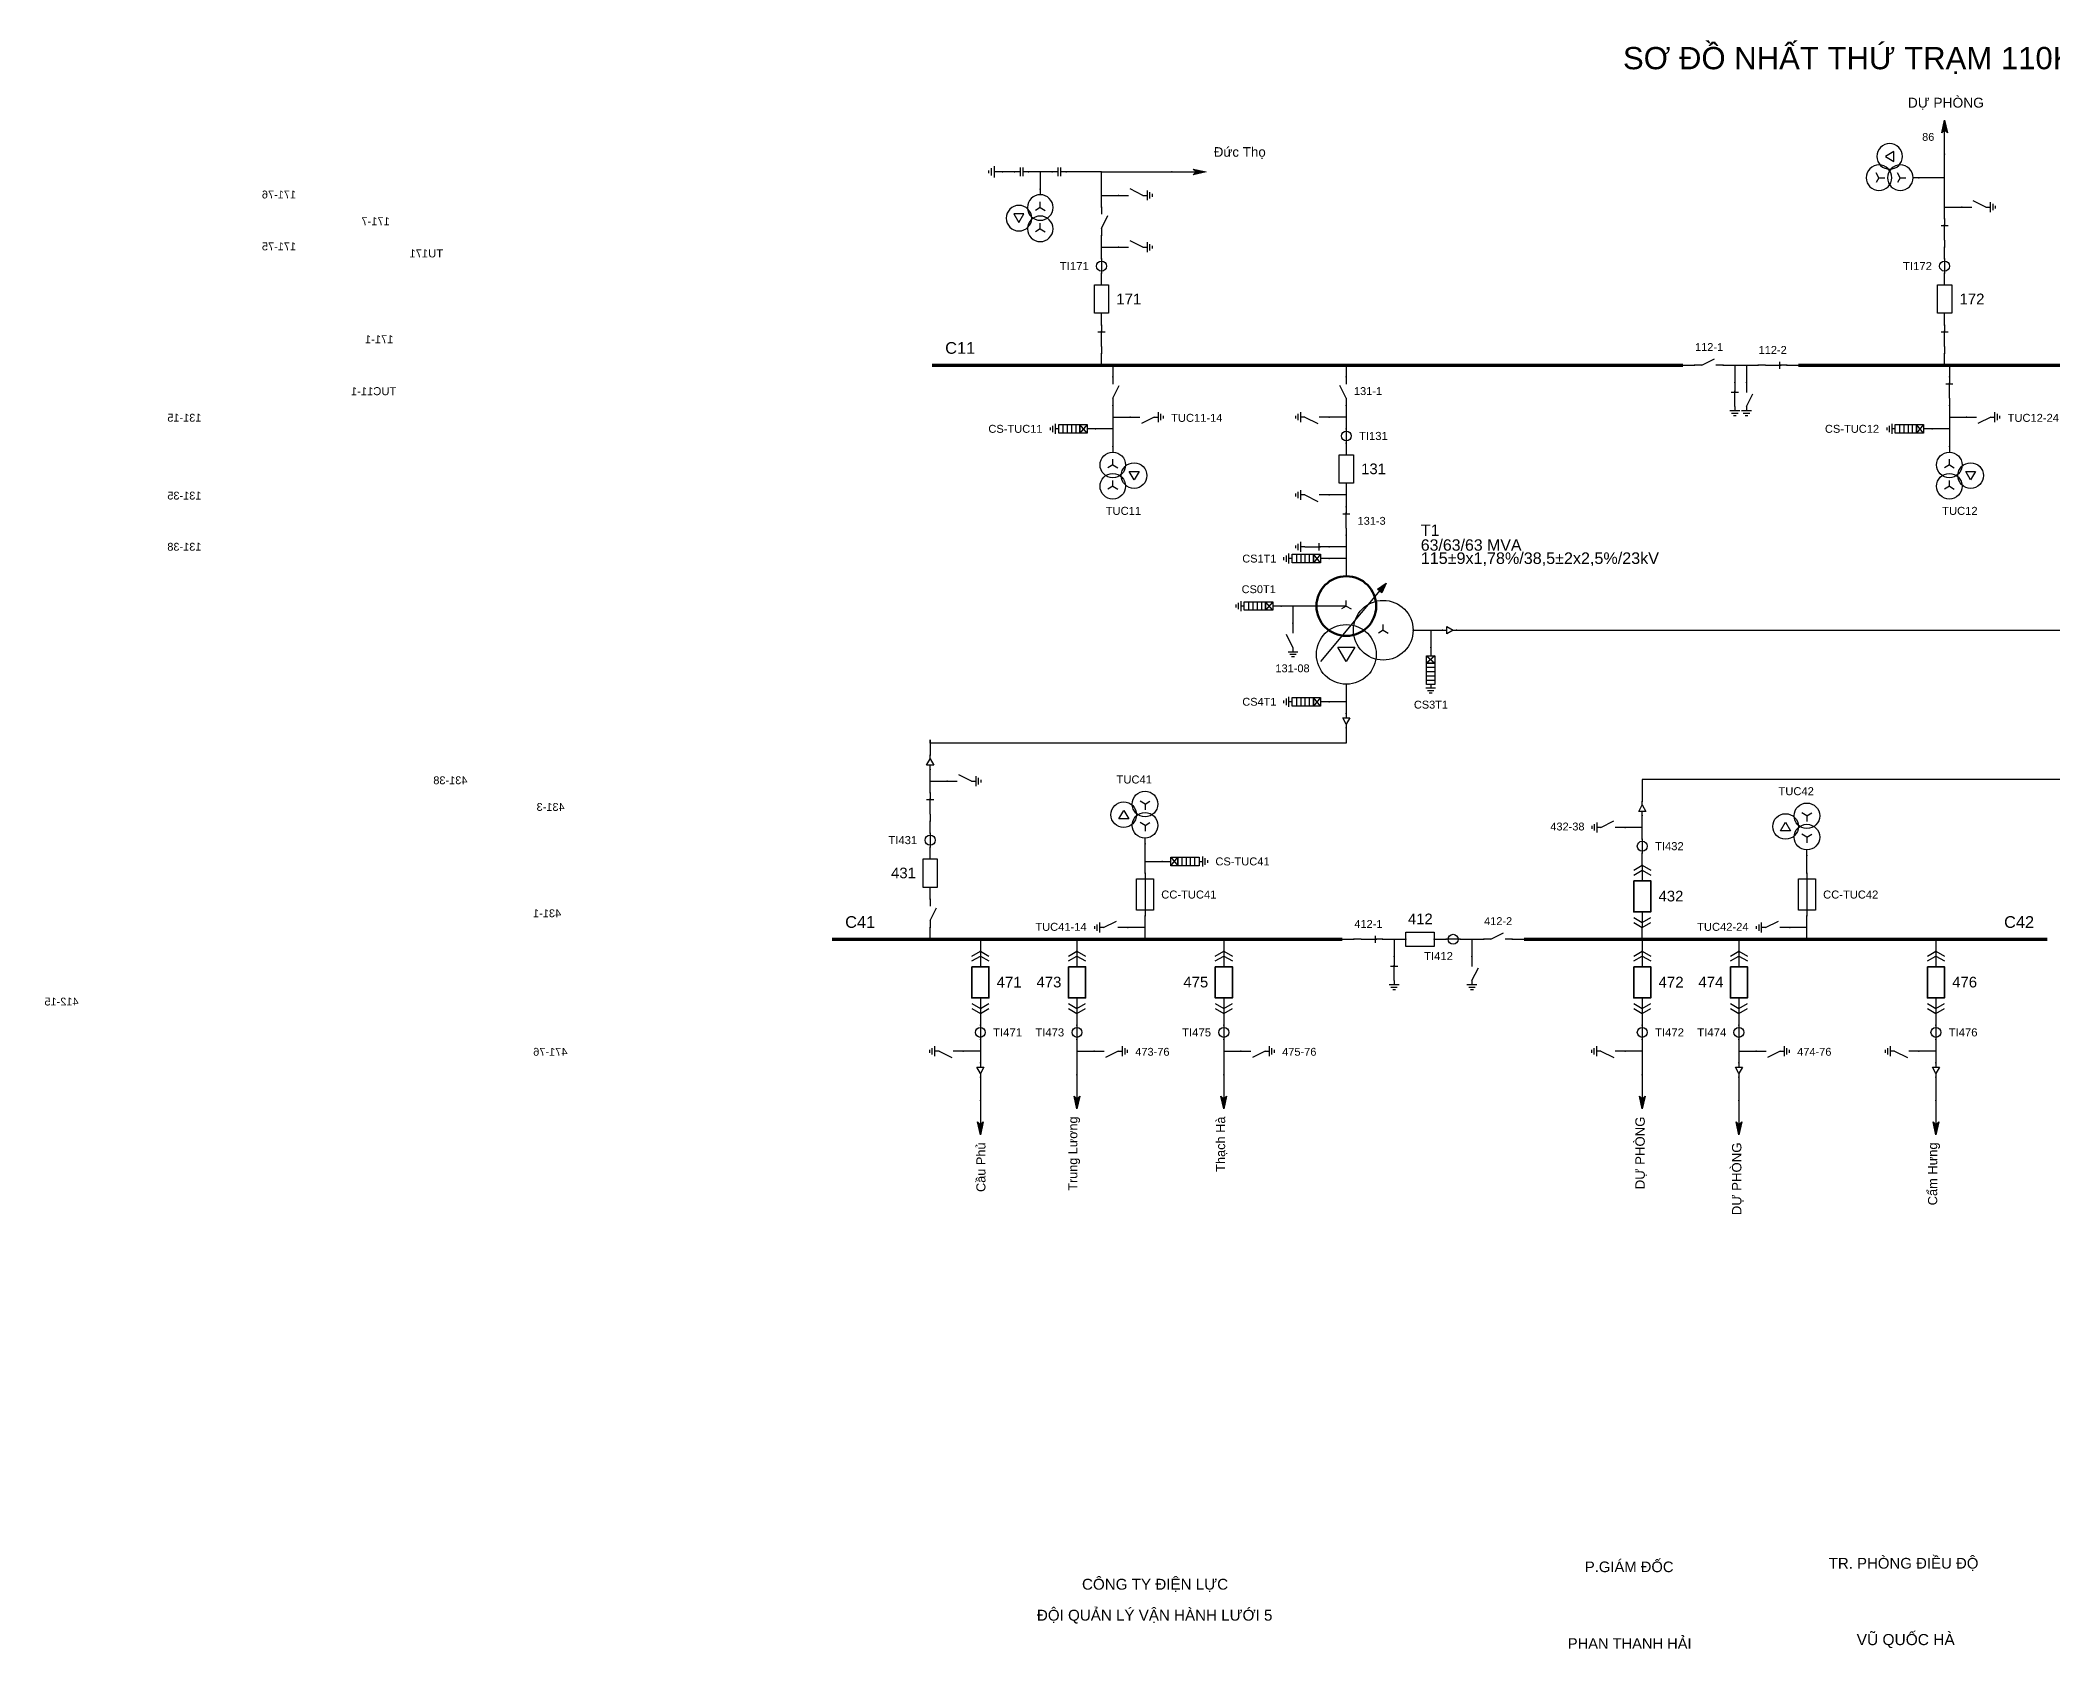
# Model space of a CAD drawing. Header units: millimetres. Extents: x -388 to 411, y 7 to 290.
# Drawn here: x -121 to 233.1, y 7.1 to 290.1 of the extents above; entities that cross this region are included whole.
import ezdxf

# ---------------------------------------------------------------- set-up
doc = ezdxf.new("R2010")
doc.units = ezdxf.units.MM
for name, color, linetype, lineweight in [('BUSBAR_110KV', 1, 'Continuous', 50), ('BUSBAR_22KV', 5, 'Continuous', 50), ('GROUND', 3, 'Continuous', 25), ('HV_110KV', 1, 'Continuous', 25), ('MV_22KV', 5, 'Continuous', 25), ('MV_35KV', 30, 'Continuous', 25)]:
    doc.layers.add(name, color=color, linetype=linetype, lineweight=lineweight)
doc.layers.add('SYM_PORTS', color=8, linetype='Continuous', plot=False)
doc.layers.add('TEXT', color=7, linetype='Continuous')
doc.styles.add('SLD_TEXT', font='arial.ttf')

# ---------------------------------------------------------------- blocks, each defined once
blk = doc.blocks.new('SYM_DISCONNECTOR_CLOSED')
at = {"lineweight": 25}
for points in [[(-0.625, 1.25), (0.625, 1.25)], [(0, 2.5), (0, 1.25)], [(0, -1.25), (0, 1.5)], [(0, -1.25), (0, -2.5)]]:
    blk.add_lwpolyline(points, dxfattribs=at)
at = {"layer": 'SYM_PORTS'}
for p in [(0, 2.5), (0, -2.5)]:
    blk.add_point(p, dxfattribs=at)
blk.add_attdef('DEVICE_CODE', (1.625, -0.5), '', height=2)
blk = doc.blocks.new('SYM_CIRCUIT_BREAKER')
at = {"lineweight": 25}
blk.add_lwpolyline([(-1.25, 2.5), (1.25, 2.5), (1.25, -2.5), (-1.25, -2.5)], close=True, dxfattribs=at)
at = {"layer": 'SYM_PORTS'}
for p in [(0, 2.5), (0, -2.5)]:
    blk.add_point(p, dxfattribs=at)
blk.add_attdef('DEVICE_CODE', (2.25, -0.5), '', height=2)
at = {"flags": 1}
blk.add_attdef('RATING', (2.25, -3.5), '', height=2, dxfattribs=at)
blk = doc.blocks.new('SYM_CURRENT_TRANSFORMER')
at = {"lineweight": 25}
blk.add_lwpolyline([(0, 1.25), (0, -1.25)], dxfattribs=at)
blk.add_circle((0, 0), 0.875, dxfattribs=at)
at = {"layer": 'SYM_PORTS'}
for p in [(0, 1.25), (0, -1.25)]:
    blk.add_point(p, dxfattribs=at)
blk.add_attdef('DEVICE_CODE', (1.875, -1.75), '', height=2)
at = {"flags": 1}
blk.add_attdef('RATIO', (1.875, -4.75), '', height=2, dxfattribs=at)
blk = doc.blocks.new('SYM_EARTHING_SWITCH_OPEN')
at = {"lineweight": 25}
for points in [[(0, -1.25), (-1.125, 1)], [(0, 3), (0, 1.25)], [(-0.875, -2), (0.875, -2)], [(-0.5625, -2.4375), (0.5625, -2.4375)], [(-0.25, -2.875), (0.25, -2.875)], [(0, -1.25), (0, -2)]]:
    blk.add_lwpolyline(points, dxfattribs=at)
at = {"layer": 'SYM_PORTS'}
blk.add_point((0, 3), dxfattribs=at)
blk.add_attdef('DEVICE_CODE', (1.875, 0), '', height=2)
blk = doc.blocks.new('SYM_DISCONNECTOR_OPEN')
at = {"lineweight": 25}
for points in [[(0, -1.25), (-1.125, 1)], [(0, 2.5), (0, 1.25)], [(0, -1.25), (0, -2.5)]]:
    blk.add_lwpolyline(points, dxfattribs=at)
at = {"layer": 'SYM_PORTS'}
for p in [(0, 2.5), (0, -2.5)]:
    blk.add_point(p, dxfattribs=at)
blk.add_attdef('DEVICE_CODE', (1, -0.5), '', height=2)
blk = doc.blocks.new('SYM_COUPLING_CAPACITOR')
at = {"lineweight": 25}
for points in [[(-0.75, 0.25), (0.75, 0.25)], [(0, 1.25), (0, 0.25)], [(-0.75, -0.25), (0.75, -0.25)], [(0, -0.25), (0, -1.25)]]:
    blk.add_lwpolyline(points, dxfattribs=at)
at = {"layer": 'SYM_PORTS'}
for p in [(0, 1.25), (0, -1.25)]:
    blk.add_point(p, dxfattribs=at)
blk.add_attdef('DEVICE_CODE', (1.75, -1.75), '', height=2)
blk = doc.blocks.new('SYM_VOLTAGE_TRANSFORMER')
at = {"lineweight": 25}
for points in [[(0, 4.625), (0, 3.625)], [(0, 1.375), (-0.8625, 0.875)], [(0, 1.375), (0, 2.375)], [(0, 1.375), (0.8625, 0.875)], [(0, -2.375), (-0.8625, -2.875)], [(0, -2.375), (0, -1.375)], [(0, -2.375), (0.8625, -2.875)]]:
    blk.add_lwpolyline(points, dxfattribs=at)
blk.add_lwpolyline([(2.875, 0.25), (4.625, 0.25), (3.75, -1.25)], close=True, dxfattribs=at)
for centre in [(0, 1.375), (3.75, -0.5), (0, -2.375)]:
    blk.add_circle(centre, 2.25, dxfattribs=at)
at = {"layer": 'SYM_PORTS'}
blk.add_point((0, 4.625), dxfattribs=at)
blk.add_attdef('DEVICE_CODE', (7, 1.625), '', height=2)
at = {"flags": 1}
blk.add_attdef('RATIO', (7, -1.375), '', height=2, dxfattribs=at)
blk = doc.blocks.new('SYM_GROUND_SYMBOL')
at = {"lineweight": 25}
for points in [[(0, 1.25), (0, -0.25)], [(-1, -0.25), (1, -0.25)], [(-0.625, -0.75), (0.625, -0.75)], [(-0.25, -1.25), (0.25, -1.25)]]:
    blk.add_lwpolyline(points, dxfattribs=at)
at = {"layer": 'SYM_PORTS'}
blk.add_point((0, 1.25), dxfattribs=at)
blk = doc.blocks.new('SYM_LINE_FEEDER_ARROW')
blk.add_hatch(color=7).paths.add_polyline_path([(0, -3), (-0.5, -0.75), (0, -1.25), (0.5, -0.75)])
at = {"lineweight": 25}
blk.add_lwpolyline([(0, 3), (0, -1.25)], dxfattribs=at)
blk.add_lwpolyline([(0, -3), (-0.5, -0.75), (0, -1.25), (0.5, -0.75)], close=True, dxfattribs=at)
at = {"layer": 'SYM_PORTS'}
blk.add_point((0, 3), dxfattribs=at)
blk.add_attdef('LINE_NAME', (1.5, 0), '', height=2)
blk = doc.blocks.new('SYM_SURGE_ARRESTER')
at = {"lineweight": 25}
for points in [[(0, 4), (0, 2.5)], [(-0.75, 2.5), (0.75, 1.25)], [(0.75, 2.5), (-0.75, 1.25)], [(-0.75, 0.5), (0.75, 0.5)], [(-0.875, -3.125), (0.875, -3.125)], [(-0.75, -0.25), (0.75, -0.25)], [(-0.75, -1), (0.75, -1)], [(-0.75, -1.75), (0.75, -1.75)], [(0, -2.5), (0, -3.125)], [(-0.5625, -3.5625), (0.5625, -3.5625)], [(-0.25, -4), (0.25, -4)]]:
    blk.add_lwpolyline(points, dxfattribs=at)
for points in [[(-0.75, 2.5), (0.75, 2.5), (0.75, 1.25), (-0.75, 1.25)], [(-0.75, 1.25), (0.75, 1.25), (0.75, -2.5), (-0.75, -2.5)]]:
    blk.add_lwpolyline(points, close=True, dxfattribs=at)
at = {"layer": 'SYM_PORTS'}
blk.add_point((0, 4), dxfattribs=at)
blk.add_attdef('DEVICE_CODE', (1.875, 1), '', height=2)
blk = doc.blocks.new('SYM_EARTHING_SWITCH_CLOSED')
at = {"lineweight": 25}
for points in [[(-0.625, 1.25), (0.625, 1.25)], [(0, 3), (0, 1.25)], [(0, -1.25), (0, 1.5)], [(-0.875, -2), (0.875, -2)], [(-0.5625, -2.4375), (0.5625, -2.4375)], [(-0.25, -2.875), (0.25, -2.875)], [(0, -1.25), (0, -2)]]:
    blk.add_lwpolyline(points, dxfattribs=at)
at = {"layer": 'SYM_PORTS'}
blk.add_point((0, 3), dxfattribs=at)
blk.add_attdef('DEVICE_CODE', (1.875, 0), '', height=2)
blk = doc.blocks.new('SYM_TRANSFORMER_3W')
blk.add_hatch(color=7).paths.add_polyline_path([(3.75, 8.25), (3.0125, 6.575), (2.2375, 7.225)])
at = {"lineweight": 25}
for points in [[(-7.75, -5.5), (3.0125, 7.35)], [(-3.25, 4.25), (-8.5, 4.25)], [(-3.25, 4.25), (-4.1125, 3.75)], [(-3.25, 4.25), (-3.25, 5.25)], [(-3.25, 4.25), (-2.3875, 3.75)], [(3.25, 0), (2.3875, -0.5)], [(3.25, 0), (3.25, 1)], [(3.25, 0), (4.1125, -0.5)]]:
    blk.add_lwpolyline(points, dxfattribs=at)
for points in [[(3.75, 8.25), (3.0125, 6.575), (2.2375, 7.225)], [(-4.75, -3), (-1.75, -3), (-3.25, -5.5)]]:
    blk.add_lwpolyline(points, close=True, dxfattribs=at)
at = {"lineweight": 50}
blk.add_circle((-3.25, 4.25), 5.25, dxfattribs=at)
at = {"lineweight": 25}
for centre in [(3.25, 0), (-3.25, -4.25)]:
    blk.add_circle(centre, 5.25, dxfattribs=at)
at = {"layer": 'SYM_PORTS'}
for p in [(-3.25, 9.5), (-8.5, 4.25), (8.5, 0), (-3.25, -9.5)]:
    blk.add_point(p, dxfattribs=at)
blk.add_attdef('DEVICE_CODE', (9.5, 6.5), '', height=2)
at = {"flags": 1}
for tag, p in [('POWER', (9.5, 3.5)), ('VOLTAGE_RATIO', (9.5, 0.5))]:
    blk.add_attdef(tag, p, '', height=2, dxfattribs=at)
blk = doc.blocks.new('SYM_CABLE_TERMINATION')
at = {"lineweight": 25}
blk.add_lwpolyline([(-0.625, 0.5), (0.625, 0.5), (0, -0.625)], close=True, dxfattribs=at)
for points in [[(0, 1.25), (0, 0.5)], [(0, -0.625), (0, -1.25)]]:
    blk.add_lwpolyline(points, dxfattribs=at)
at = {"layer": 'SYM_PORTS'}
for p in [(0, 1.25), (0, -1.25)]:
    blk.add_point(p, dxfattribs=at)
blk = doc.blocks.new('SYM_DRAWOUT_BREAKER')
at = {"lineweight": 25}
for points in [[(-1.5, 4.625), (0, 5.5), (1.5, 4.625)], [(-1.5, 3.75), (0, 4.625), (1.5, 3.75)], [(0, 5.5), (0, 2.75)], [(0, -2.75), (0, -5.5)], [(-1.5, -3.75), (0, -4.625), (1.5, -3.75)], [(-1.5, -4.625), (0, -5.5), (1.5, -4.625)]]:
    blk.add_lwpolyline(points, dxfattribs=at)
at = {"lineweight": 35}
blk.add_lwpolyline([(-1.5, 2.75), (1.5, 2.75), (1.5, -2.75), (-1.5, -2.75)], close=True, dxfattribs=at)
at = {"layer": 'SYM_PORTS'}
for p in [(0, 5.5), (0, -5.5)]:
    blk.add_point(p, dxfattribs=at)
blk.add_attdef('DEVICE_CODE', (2.5, 2.5), '', height=2)
at = {"flags": 1}
blk.add_attdef('RATING', (2.5, -0.5), '', height=2, dxfattribs=at)
blk = doc.blocks.new('SYM_FUSE_DISCONNECTOR')
at = {"lineweight": 25}
blk.add_lwpolyline([(0, 3.75), (0, -3.75)], dxfattribs=at)
blk.add_lwpolyline([(-1.5, 2.75), (1.5, 2.75), (1.5, -2.75), (-1.5, -2.75)], close=True, dxfattribs=at)
at = {"layer": 'SYM_PORTS'}
for p in [(0, 3.75), (0, -3.75)]:
    blk.add_point(p, dxfattribs=at)
blk.add_attdef('DEVICE_CODE', (2.5, 0.75), '', height=2)
at = {"flags": 1}
blk.add_attdef('RATING', (2.5, -2.25), '', height=2, dxfattribs=at)

msp = doc.modelspace()

# ---------------------------------------------------------------- linework, layer by layer
at = {"layer": 'BUSBAR_110KV', "const_width": 0.593}
for points in [[(35.88, 232.9), (167.98, 232.9)], [(188.31, 232.9), (322.75, 232.9)]]:
    msp.add_lwpolyline(points, dxfattribs=at)
at = {"layer": 'BUSBAR_22KV', "const_width": 0.593}
for points in [[(18.3, 131.9), (108.06, 131.9)], [(140.01, 131.9), (232.1, 131.9)]]:
    msp.add_lwpolyline(points, dxfattribs=at)
at = {"layer": 'GROUND'}
msp.add_lwpolyline([(50.38, 266.92), (48.31, 266.92)], dxfattribs=at)
at = {"layer": 'HV_110KV'}
for points in [[(214.02, 265.89), (214.02, 270.02)], [(54.94, 266.92), (52.88, 266.92)], [(57.01, 266.92), (54.94, 266.92)], [(54.94, 266.92), (54.94, 263.9)], [(65.71, 266.92), (59.51, 266.92)], [(65.71, 262.79), (65.71, 266.92)], [(65.71, 266.92), (78.1, 266.92)], [(214.02, 265.89), (209.49, 265.89)], [(214.02, 260.72), (214.02, 265.89)], [(65.71, 260.72), (65.71, 262.79)], [(65.71, 262.79), (68.73, 262.79)], [(214.02, 258.66), (214.02, 260.72)], [(214.02, 260.72), (217.05, 260.72)], [(65.71, 253.66), (65.71, 255.72)], [(65.71, 251.59), (65.71, 253.66)], [(65.71, 253.66), (68.73, 253.66)], [(214.02, 251.59), (214.02, 253.66)], [(65.71, 247.03), (65.71, 249.09)], [(214.02, 247.03), (214.02, 249.09)], [(65.71, 239.96), (65.71, 242.03)], [(214.02, 239.96), (214.02, 242.03)], [(65.71, 232.9), (65.71, 234.96)], [(214.02, 232.9), (214.02, 234.96)], [(67.7, 232.9), (67.7, 230.83)], [(108.78, 232.9), (108.78, 230.83)], [(167.98, 232.9), (170.05, 232.9)], [(175.05, 232.9), (177.12, 232.9)], [(177.12, 232.9), (177.12, 229.87)], [(177.12, 232.9), (179.18, 232.9)], [(179.18, 232.9), (179.18, 229.87)], [(179.18, 232.9), (181.25, 232.9)], [(186.25, 232.9), (188.31, 232.9)], [(214.86, 232.9), (214.86, 230.83)], [(67.7, 225.83), (67.7, 223.77)], [(67.7, 223.77), (70.73, 223.77)], [(67.7, 223.77), (67.7, 221.7)], [(108.78, 223.77), (105.75, 223.77)], [(108.78, 225.83), (108.78, 223.77)], [(108.78, 223.77), (108.78, 221.7)], [(214.86, 225.83), (214.86, 223.77)], [(214.86, 223.77), (217.88, 223.77)], [(214.86, 223.77), (214.86, 221.7)], [(67.7, 221.7), (64.68, 221.7)], [(67.7, 221.7), (67.7, 218.6)], [(214.86, 221.7), (211.84, 221.7)], [(214.86, 221.7), (214.86, 218.6)], [(108.78, 219.2), (108.78, 217.14)], [(108.78, 210.07), (105.75, 210.07)], [(108.78, 212.14), (108.78, 210.07)], [(108.78, 210.07), (108.78, 208.01)], [(108.78, 203.01), (108.78, 200.94)], [(108.78, 200.94), (105.75, 200.94)], [(108.78, 198.88), (105.75, 198.88)], [(108.78, 200.94), (108.78, 198.88)], [(108.78, 198.88), (108.78, 195.78)], [(99.4, 190.53), (97.33, 190.53)], [(103.53, 190.53), (99.4, 190.53)], [(99.4, 190.53), (99.4, 187.5)]]:
    msp.add_lwpolyline(points, dxfattribs=at)
at = {"layer": 'MV_22KV'}
for points in [[(108.78, 173.68), (105.75, 173.68)], [(108.78, 176.78), (108.78, 173.68)], [(108.78, 173.68), (108.78, 171.61)], [(108.78, 169.11), (108.78, 166.41), (35.57, 166.41), (35.57, 166.99), (35.57, 164.29)], [(255.93, 169.11), (255.93, 166.41), (255.93, 160.02), (160.84, 160.02), (160.84, 158.86), (160.84, 156.16)], [(35.57, 159.72), (35.57, 161.79)], [(35.57, 157.66), (35.57, 159.72)], [(35.57, 159.72), (38.59, 159.72)], [(35.57, 150.59), (35.57, 152.66)], [(160.84, 151.59), (160.84, 153.66)], [(73.37, 145.59), (73.37, 148.69)], [(160.84, 151.59), (157.82, 151.59)], [(160.84, 149.53), (160.84, 151.59)], [(35.57, 146.03), (35.57, 148.09)], [(73.37, 143.53), (73.37, 145.59)], [(73.37, 145.59), (76.39, 145.59)], [(160.84, 144.96), (160.84, 147.03)], [(189.8, 143.53), (189.8, 146.63)], [(35.57, 138.96), (35.57, 141.03)], [(73.37, 133.96), (73.37, 136.03)], [(189.8, 133.96), (189.8, 136.03)], [(35.57, 131.9), (35.57, 133.96)], [(44.4, 131.9), (44.4, 129.83)], [(61.4, 131.9), (61.4, 129.83)], [(73.37, 133.96), (70.34, 133.96)], [(73.37, 131.9), (73.37, 133.96)], [(87.23, 131.9), (87.23, 129.83)], [(108.06, 131.9), (110.12, 131.9)], [(115.12, 131.9), (117.19, 131.9)], [(117.19, 131.9), (117.19, 128.87)], [(117.19, 131.9), (119.25, 131.9)], [(124.25, 131.9), (126.32, 131.9)], [(128.82, 131.9), (130.88, 131.9)], [(130.88, 131.9), (130.88, 128.87)], [(130.88, 131.9), (132.95, 131.9)], [(137.95, 131.9), (140.01, 131.9)], [(160.84, 131.9), (160.84, 133.96)], [(160.84, 131.9), (160.84, 129.83)], [(177.84, 131.9), (177.84, 129.83)], [(189.8, 133.96), (186.78, 133.96)], [(189.8, 131.9), (189.8, 133.96)], [(212.5, 131.9), (212.5, 129.83)], [(44.4, 118.83), (44.4, 116.77)], [(61.4, 118.83), (61.4, 116.77)], [(87.23, 118.83), (87.23, 116.77)], [(160.84, 118.83), (160.84, 116.77)], [(177.84, 118.83), (177.84, 116.77)], [(212.5, 118.83), (212.5, 116.77)], [(44.4, 114.27), (44.4, 112.2)], [(61.4, 114.27), (61.4, 112.2)], [(87.23, 114.27), (87.23, 112.2)], [(160.84, 114.27), (160.84, 112.2)], [(177.84, 114.27), (177.84, 112.2)], [(212.5, 114.27), (212.5, 112.2)], [(44.4, 112.2), (41.38, 112.2)], [(44.4, 112.2), (44.4, 110.14)], [(61.4, 112.2), (64.42, 112.2)], [(61.4, 112.2), (61.4, 108.07)], [(87.23, 112.2), (90.25, 112.2)], [(87.23, 112.2), (87.23, 108.07)], [(160.84, 112.2), (157.82, 112.2)], [(160.84, 112.2), (160.84, 108.07)], [(177.84, 112.2), (180.86, 112.2)], [(177.84, 112.2), (177.84, 110.14)], [(212.5, 112.2), (209.48, 112.2)], [(212.5, 112.2), (212.5, 110.14)], [(44.4, 107.64), (44.4, 103.51)], [(177.84, 107.64), (177.84, 103.51)], [(212.5, 107.64), (212.5, 103.51)]]:
    msp.add_lwpolyline(points, dxfattribs=at)
at = {"layer": 'MV_35KV'}
for points in [[(128.19, 186.28), (130.89, 186.28), (235.5, 186.28), (235.5, 167.52), (348, 167.52), (348, 242.52), (392.36, 242.52), (392.36, 228.09), (389.66, 228.09)], [(120.53, 186.28), (123.62, 186.28)], [(123.62, 186.28), (123.62, 183.25)], [(123.62, 186.28), (125.69, 186.28)]]:
    msp.add_lwpolyline(points, dxfattribs=at)

# ---------------------------------------------------------------- block references
at = {"layer": 'GROUND', "rotation": 270}
msp.add_blockref('SYM_GROUND_SYMBOL', (47.06, 266.92), dxfattribs=at)
at = {"layer": 'HV_110KV'}
for name, p, rotation in [('SYM_LINE_FEEDER_ARROW', (214.02, 273.02), 180), ('SYM_COUPLING_CAPACITOR', (51.63, 266.92), 270), ('SYM_COUPLING_CAPACITOR', (58.26, 266.92), 270), ('SYM_LINE_FEEDER_ARROW', (81.1, 266.92), 90)]:
    msp.add_blockref(name, p, dxfattribs=dict(at, rotation=rotation))
ref = msp.add_blockref('SYM_VOLTAGE_TRANSFORMER', (204.86, 265.89), dxfattribs=dict(at, xscale=-1, rotation=270))
ref.add_attrib('DEVICE_CODE', 'TU172', (192.97, 267.07), dxfattribs={"layer": 'TEXT', "extrusion": (0, 0, -1), "height": 1.412, "style": 'SLD_TEXT'})
ref = msp.add_blockref('SYM_EARTHING_SWITCH_OPEN', (71.73, 262.79), dxfattribs=dict(at, xscale=-1, rotation=90))
ref.add_attrib('DEVICE_CODE', '171-76', (75.96, 262.24), dxfattribs={"layer": 'TEXT', "extrusion": (0, 0, -1), "height": 1.386, "style": 'SLD_TEXT'})
ref = msp.add_blockref('SYM_VOLTAGE_TRANSFORMER', (54.94, 259.27), dxfattribs=dict(at, xscale=-1))
ref.add_attrib('DEVICE_CODE', 'TU171', (50.11, 251.87), dxfattribs={"layer": 'TEXT', "extrusion": (0, 0, -1), "height": 1.412, "style": 'SLD_TEXT'})
ref = msp.add_blockref('SYM_EARTHING_SWITCH_OPEN', (220.05, 260.72), dxfattribs=dict(at, xscale=-1, rotation=90))
ref.add_attrib('DEVICE_CODE', '172-76', (224.28, 260.18), dxfattribs={"layer": 'TEXT', "extrusion": (0, 0, -1), "height": 1.386, "style": 'SLD_TEXT'})
ref = msp.add_blockref('SYM_DISCONNECTOR_CLOSED', (214.02, 256.16), dxfattribs=dict(at, xscale=-1))
ref.add_attrib('DEVICE_CODE', '172-7', (207.17, 255.47), dxfattribs={"layer": 'TEXT', "extrusion": (0, 0, -1), "height": 1.399, "style": 'SLD_TEXT'})
ref = msp.add_blockref('SYM_DISCONNECTOR_OPEN', (65.71, 258.22), dxfattribs=dict(at, xscale=-1))
ref.add_attrib('DEVICE_CODE', '171-7', (59.48, 257.54), dxfattribs={"layer": 'TEXT', "extrusion": (0, 0, -1), "height": 1.399, "style": 'SLD_TEXT'})
ref = msp.add_blockref('SYM_EARTHING_SWITCH_OPEN', (71.73, 253.66), dxfattribs=dict(at, xscale=-1, rotation=90))
ref.add_attrib('DEVICE_CODE', '171-75', (75.96, 253.11), dxfattribs={"layer": 'TEXT', "extrusion": (0, 0, -1), "height": 1.386, "style": 'SLD_TEXT'})
ref = msp.add_blockref('SYM_CURRENT_TRANSFORMER', (65.71, 250.34), dxfattribs=at)
ref.add_attrib('DEVICE_CODE', 'TI171', (58.37, 249.63), dxfattribs={"layer": 'TEXT', "height": 1.432, "style": 'SLD_TEXT'})
ref = msp.add_blockref('SYM_CURRENT_TRANSFORMER', (214.02, 250.34), dxfattribs=at)
ref.add_attrib('DEVICE_CODE', 'TI172', (206.69, 249.63), dxfattribs={"layer": 'TEXT', "height": 1.432, "style": 'SLD_TEXT'})
ref = msp.add_blockref('SYM_CIRCUIT_BREAKER', (65.71, 244.53), dxfattribs=at)
ref.add_attrib('DEVICE_CODE', '171', (68.31, 243.61), dxfattribs={"layer": 'TEXT', "height": 1.893, "style": 'SLD_TEXT'})
ref = msp.add_blockref('SYM_CIRCUIT_BREAKER', (214.02, 244.53), dxfattribs=at)
ref.add_attrib('DEVICE_CODE', '172', (216.63, 243.61), dxfattribs={"layer": 'TEXT', "height": 1.893, "style": 'SLD_TEXT'})
ref = msp.add_blockref('SYM_DISCONNECTOR_CLOSED', (214.02, 237.46), dxfattribs=dict(at, xscale=-1))
ref.add_attrib('DEVICE_CODE', '172-2', (207.17, 236.78), dxfattribs={"layer": 'TEXT', "extrusion": (0, 0, -1), "height": 1.399, "style": 'SLD_TEXT'})
ref = msp.add_blockref('SYM_DISCONNECTOR_CLOSED', (65.71, 237.46), dxfattribs=dict(at, xscale=-1))
ref.add_attrib('DEVICE_CODE', '171-1', (58.85, 236.78), dxfattribs={"layer": 'TEXT', "extrusion": (0, 0, -1), "height": 1.399, "style": 'SLD_TEXT'})
ref = msp.add_blockref('SYM_DISCONNECTOR_OPEN', (172.55, 232.9), dxfattribs=dict(at, rotation=270))
ref.add_attrib('DEVICE_CODE', '112-1', (170.12, 235.4), dxfattribs={"layer": 'TEXT', "height": 1.385, "style": 'SLD_TEXT'})
ref = msp.add_blockref('SYM_DISCONNECTOR_CLOSED', (183.75, 232.9), dxfattribs=dict(at, rotation=270))
ref.add_attrib('DEVICE_CODE', '112-2', (181.31, 234.9), dxfattribs={"layer": 'TEXT', "height": 1.385, "style": 'SLD_TEXT'})
ref = msp.add_blockref('SYM_DISCONNECTOR_CLOSED', (214.86, 228.33), dxfattribs=dict(at, xscale=-1))
ref.add_attrib('DEVICE_CODE', 'TUC12-2', (204.88, 227.63), dxfattribs={"layer": 'TEXT', "extrusion": (0, 0, -1), "height": 1.406, "style": 'SLD_TEXT'})
ref = msp.add_blockref('SYM_DISCONNECTOR_OPEN', (67.7, 228.33), dxfattribs=dict(at, xscale=-1))
ref.add_attrib('DEVICE_CODE', 'TUC11-1', (58.35, 227.63), dxfattribs={"layer": 'TEXT', "extrusion": (0, 0, -1), "height": 1.406, "style": 'SLD_TEXT'})
ref = msp.add_blockref('SYM_DISCONNECTOR_OPEN', (108.78, 228.33), dxfattribs=at)
ref.add_attrib('DEVICE_CODE', '131-1', (110.13, 227.66), dxfattribs={"layer": 'TEXT', "height": 1.384, "style": 'SLD_TEXT'})
ref = msp.add_blockref('SYM_EARTHING_SWITCH_OPEN', (179.18, 226.87), dxfattribs=dict(at, xscale=-1))
ref.add_attrib('DEVICE_CODE', '112-25', (182.26, 221.25), dxfattribs={"layer": 'TEXT', "extrusion": (0, 0, -1), "height": 1.382, "style": 'SLD_TEXT'})
ref = msp.add_blockref('SYM_EARTHING_SWITCH_CLOSED', (177.12, 226.87), dxfattribs=dict(at, xscale=-1))
ref.add_attrib('DEVICE_CODE', '112-15', (174.16, 221.25), dxfattribs={"layer": 'TEXT', "extrusion": (0, 0, -1), "height": 1.382, "style": 'SLD_TEXT'})
ref = msp.add_blockref('SYM_EARTHING_SWITCH_OPEN', (249.91, 223.77), dxfattribs=dict(at, xscale=-1, rotation=270))
ref.add_attrib('DEVICE_CODE', '132-25', (239.77, 222.97), dxfattribs={"layer": 'TEXT', "extrusion": (0, 0, -1), "height": 1.382, "style": 'SLD_TEXT'})
ref = msp.add_blockref('SYM_EARTHING_SWITCH_OPEN', (102.75, 223.77), dxfattribs=dict(at, xscale=-1, rotation=270))
ref.add_attrib('DEVICE_CODE', '131-15', (92.61, 222.97), dxfattribs={"layer": 'TEXT', "extrusion": (0, 0, -1), "height": 1.382, "style": 'SLD_TEXT'})
ref = msp.add_blockref('SYM_EARTHING_SWITCH_OPEN', (73.73, 223.77), dxfattribs=dict(at, rotation=90))
ref.add_attrib('DEVICE_CODE', 'TUC11-14', (77.96, 222.94), dxfattribs={"layer": 'TEXT', "height": 1.402, "style": 'SLD_TEXT'})
ref = msp.add_blockref('SYM_EARTHING_SWITCH_OPEN', (220.88, 223.77), dxfattribs=dict(at, rotation=90))
ref.add_attrib('DEVICE_CODE', 'TUC12-24', (225.11, 222.94), dxfattribs={"layer": 'TEXT', "height": 1.402, "style": 'SLD_TEXT'})
ref = msp.add_blockref('SYM_SURGE_ARRESTER', (60.68, 221.7), dxfattribs=dict(at, rotation=270))
ref.add_attrib('DEVICE_CODE', 'CS-TUC11', (45.81, 221.01), dxfattribs={"layer": 'TEXT', "height": 1.396, "style": 'SLD_TEXT'})
ref = msp.add_blockref('SYM_CURRENT_TRANSFORMER', (108.78, 220.45), dxfattribs=at)
ref.add_attrib('DEVICE_CODE', 'TI131', (111.01, 219.75), dxfattribs={"layer": 'TEXT', "height": 1.417, "style": 'SLD_TEXT'})
ref = msp.add_blockref('SYM_SURGE_ARRESTER', (207.84, 221.7), dxfattribs=dict(at, rotation=270))
ref.add_attrib('DEVICE_CODE', 'CS-TUC12', (192.97, 221.01), dxfattribs={"layer": 'TEXT', "height": 1.396, "style": 'SLD_TEXT'})
ref = msp.add_blockref('SYM_VOLTAGE_TRANSFORMER', (67.7, 213.98), dxfattribs=at)
ref.add_attrib('DEVICE_CODE', 'TUC11', (66.45, 206.57), dxfattribs={"layer": 'TEXT', "height": 1.408, "style": 'SLD_TEXT'})
ref = msp.add_blockref('SYM_CIRCUIT_BREAKER', (108.78, 214.64), dxfattribs=at)
ref.add_attrib('DEVICE_CODE', '131', (111.38, 213.73), dxfattribs={"layer": 'TEXT', "height": 1.877, "style": 'SLD_TEXT'})
ref = msp.add_blockref('SYM_VOLTAGE_TRANSFORMER', (214.86, 213.98), dxfattribs=at)
ref.add_attrib('DEVICE_CODE', 'TUC12', (213.6, 206.57), dxfattribs={"layer": 'TEXT', "height": 1.408, "style": 'SLD_TEXT'})
ref = msp.add_blockref('SYM_EARTHING_SWITCH_OPEN', (249.91, 210.07), dxfattribs=dict(at, xscale=-1, rotation=270))
ref.add_attrib('DEVICE_CODE', '132-35', (239.77, 209.27), dxfattribs={"layer": 'TEXT', "extrusion": (0, 0, -1), "height": 1.382, "style": 'SLD_TEXT'})
ref = msp.add_blockref('SYM_EARTHING_SWITCH_OPEN', (102.75, 210.07), dxfattribs=dict(at, xscale=-1, rotation=270))
ref.add_attrib('DEVICE_CODE', '131-35', (92.61, 209.27), dxfattribs={"layer": 'TEXT', "extrusion": (0, 0, -1), "height": 1.382, "style": 'SLD_TEXT'})
ref = msp.add_blockref('SYM_DISCONNECTOR_CLOSED', (108.78, 205.51), dxfattribs=at)
ref.add_attrib('DEVICE_CODE', '131-3', (110.76, 204.83), dxfattribs={"layer": 'TEXT', "height": 1.384, "style": 'SLD_TEXT'})
ref = msp.add_blockref('SYM_EARTHING_SWITCH_OPEN', (249.91, 200.94), dxfattribs=dict(at, xscale=-1, rotation=270))
ref.add_attrib('DEVICE_CODE', '132-38', (239.77, 200.14), dxfattribs={"layer": 'TEXT', "extrusion": (0, 0, -1), "height": 1.382, "style": 'SLD_TEXT'})
ref = msp.add_blockref('SYM_EARTHING_SWITCH_CLOSED', (102.75, 200.94), dxfattribs=dict(at, xscale=-1, rotation=270))
ref.add_attrib('DEVICE_CODE', '131-38', (92.61, 200.27), dxfattribs={"layer": 'TEXT', "extrusion": (0, 0, -1), "height": 1.382, "style": 'SLD_TEXT'})
ref = msp.add_blockref('SYM_TRANSFORMER_3W', (112.03, 186.28), dxfattribs=at)
ref.add_attrib('DEVICE_CODE', 'T1', (121.88, 202.84), dxfattribs={"layer": 'TEXT', "height": 2.03, "style": 'SLD_TEXT'})
ref = msp.add_blockref('SYM_SURGE_ARRESTER', (101.75, 198.88), dxfattribs=dict(at, rotation=270))
ref.add_attrib('DEVICE_CODE', 'CS1T1', (90.48, 198.19), dxfattribs={"layer": 'TEXT', "height": 1.38, "style": 'SLD_TEXT'})
ref = msp.add_blockref('SYM_SURGE_ARRESTER', (93.33, 190.53), dxfattribs=dict(at, rotation=270))
ref.add_attrib('DEVICE_CODE', 'CS0T1', (90.37, 192.8), dxfattribs={"layer": 'TEXT', "height": 1.38, "style": 'SLD_TEXT'})
ref = msp.add_blockref('SYM_EARTHING_SWITCH_OPEN', (99.4, 184.5), dxfattribs=at)
ref.add_attrib('DEVICE_CODE', '131-08', (96.31, 178.88), dxfattribs={"layer": 'TEXT', "height": 1.382, "style": 'SLD_TEXT'})
at = {"layer": 'MV_22KV'}
ref = msp.add_blockref('SYM_SURGE_ARRESTER', (101.75, 173.68), dxfattribs=dict(at, rotation=270))
ref.add_attrib('DEVICE_CODE', 'CS4T1', (90.48, 173), dxfattribs={"layer": 'TEXT', "height": 1.38, "style": 'SLD_TEXT'})
for name, p in [('SYM_CABLE_TERMINATION', (108.78, 170.36)), ('SYM_CABLE_TERMINATION', (44.4, 108.89)), ('SYM_CABLE_TERMINATION', (177.84, 108.89)), ('SYM_CABLE_TERMINATION', (212.5, 108.89)), ('SYM_LINE_FEEDER_ARROW', (61.4, 105.07)), ('SYM_LINE_FEEDER_ARROW', (87.23, 105.07)), ('SYM_LINE_FEEDER_ARROW', (160.84, 105.07)), ('SYM_LINE_FEEDER_ARROW', (44.4, 100.51)), ('SYM_LINE_FEEDER_ARROW', (177.84, 100.51)), ('SYM_LINE_FEEDER_ARROW', (212.5, 100.51))]:
    msp.add_blockref(name, p, dxfattribs=at)
at = {"layer": 'MV_22KV', "rotation": 180}
for p in [(35.57, 163.04), (160.84, 154.91)]:
    msp.add_blockref('SYM_CABLE_TERMINATION', p, dxfattribs=at)
at = {"layer": 'MV_22KV'}
ref = msp.add_blockref('SYM_EARTHING_SWITCH_OPEN', (41.59, 159.72), dxfattribs=dict(at, xscale=-1, rotation=90))
ref.add_attrib('DEVICE_CODE', '431-38', (45.82, 159.18), dxfattribs={"layer": 'TEXT', "extrusion": (0, 0, -1), "height": 1.382, "style": 'SLD_TEXT'})
ref = msp.add_blockref('SYM_VOLTAGE_TRANSFORMER', (73.37, 153.32), dxfattribs=dict(at, rotation=180))
ref.add_attrib('DEVICE_CODE', 'TUC41', (68.36, 159.31), dxfattribs={"layer": 'TEXT', "height": 1.408, "style": 'SLD_TEXT'})
ref = msp.add_blockref('SYM_DISCONNECTOR_CLOSED', (35.57, 155.16), dxfattribs=dict(at, xscale=-1))
ref.add_attrib('DEVICE_CODE', '431-3', (28.72, 154.49), dxfattribs={"layer": 'TEXT', "extrusion": (0, 0, -1), "height": 1.384, "style": 'SLD_TEXT'})
ref = msp.add_blockref('SYM_VOLTAGE_TRANSFORMER', (189.8, 151.25), dxfattribs=dict(at, rotation=180))
ref.add_attrib('DEVICE_CODE', 'TUC42', (184.8, 157.25), dxfattribs={"layer": 'TEXT', "height": 1.408, "style": 'SLD_TEXT'})
ref = msp.add_blockref('SYM_EARTHING_SWITCH_OPEN', (154.82, 151.59), dxfattribs=dict(at, rotation=270))
ref.add_attrib('DEVICE_CODE', '432-38', (144.67, 151.05), dxfattribs={"layer": 'TEXT', "height": 1.382, "style": 'SLD_TEXT'})
ref = msp.add_blockref('SYM_CURRENT_TRANSFORMER', (35.57, 149.34), dxfattribs=at)
ref.add_attrib('DEVICE_CODE', 'TI431', (28.23, 148.64), dxfattribs={"layer": 'TEXT', "height": 1.417, "style": 'SLD_TEXT'})
ref = msp.add_blockref('SYM_CURRENT_TRANSFORMER', (160.84, 148.28), dxfattribs=at)
ref.add_attrib('DEVICE_CODE', 'TI432', (163.07, 147.57), dxfattribs={"layer": 'TEXT', "height": 1.417, "style": 'SLD_TEXT'})
ref = msp.add_blockref('SYM_CIRCUIT_BREAKER', (35.57, 143.53), dxfattribs=at)
ref.add_attrib('DEVICE_CODE', '431', (28.69, 142.63), dxfattribs={"layer": 'TEXT', "height": 1.877, "style": 'SLD_TEXT'})
ref = msp.add_blockref('SYM_SURGE_ARRESTER', (80.39, 145.59), dxfattribs=dict(at, rotation=90))
ref.add_attrib('DEVICE_CODE', 'CS-TUC41', (85.75, 144.9), dxfattribs={"layer": 'TEXT', "height": 1.396, "style": 'SLD_TEXT'})
ref = msp.add_blockref('SYM_FUSE_DISCONNECTOR', (73.37, 139.78), dxfattribs=at)
ref.add_attrib('DEVICE_CODE', 'CC-TUC41', (76.22, 139.07), dxfattribs={"layer": 'TEXT', "height": 1.405, "style": 'SLD_TEXT'})
ref = msp.add_blockref('SYM_DRAWOUT_BREAKER', (160.84, 139.46), dxfattribs=at)
ref.add_attrib('DEVICE_CODE', '432', (163.7, 138.56), dxfattribs={"layer": 'TEXT', "height": 1.877, "style": 'SLD_TEXT'})
ref = msp.add_blockref('SYM_FUSE_DISCONNECTOR', (189.8, 139.78), dxfattribs=at)
ref.add_attrib('DEVICE_CODE', 'CC-TUC42', (192.66, 139.07), dxfattribs={"layer": 'TEXT', "height": 1.405, "style": 'SLD_TEXT'})
ref = msp.add_blockref('SYM_DISCONNECTOR_OPEN', (35.57, 136.46), dxfattribs=dict(at, xscale=-1))
ref.add_attrib('DEVICE_CODE', '431-1', (29.34, 135.79), dxfattribs={"layer": 'TEXT', "extrusion": (0, 0, -1), "height": 1.384, "style": 'SLD_TEXT'})
ref = msp.add_blockref('SYM_EARTHING_SWITCH_OPEN', (67.34, 133.96), dxfattribs=dict(at, rotation=270))
ref.add_attrib('DEVICE_CODE', 'TUC41-14', (54.07, 133.39), dxfattribs={"layer": 'TEXT', "height": 1.402, "style": 'SLD_TEXT'})
ref = msp.add_blockref('SYM_DISCONNECTOR_CLOSED', (112.62, 131.9), dxfattribs=dict(at, rotation=270))
ref.add_attrib('DEVICE_CODE', '412-1', (110.19, 133.9), dxfattribs={"layer": 'TEXT', "height": 1.385, "style": 'SLD_TEXT'})
ref = msp.add_blockref('SYM_CIRCUIT_BREAKER', (121.75, 131.9), dxfattribs=dict(at, rotation=270))
ref.add_attrib('DEVICE_CODE', '412', (119.62, 134.55), dxfattribs={"layer": 'TEXT', "height": 1.873, "style": 'SLD_TEXT'})
ref = msp.add_blockref('SYM_DISCONNECTOR_OPEN', (135.45, 131.9), dxfattribs=dict(at, rotation=270))
ref.add_attrib('DEVICE_CODE', '412-2', (133.01, 134.4), dxfattribs={"layer": 'TEXT', "height": 1.385, "style": 'SLD_TEXT'})
ref = msp.add_blockref('SYM_EARTHING_SWITCH_OPEN', (183.78, 133.96), dxfattribs=dict(at, rotation=270))
ref.add_attrib('DEVICE_CODE', 'TUC42-24', (170.5, 133.39), dxfattribs={"layer": 'TEXT', "height": 1.402, "style": 'SLD_TEXT'})
ref = msp.add_blockref('SYM_CURRENT_TRANSFORMER', (127.57, 131.9), dxfattribs=dict(at, rotation=270))
ref.add_attrib('DEVICE_CODE', 'TI412', (122.47, 128.24), dxfattribs={"layer": 'TEXT', "height": 1.417, "style": 'SLD_TEXT'})
ref = msp.add_blockref('SYM_EARTHING_SWITCH_OPEN', (130.88, 125.87), dxfattribs=dict(at, xscale=-1))
ref.add_attrib('DEVICE_CODE', '412-25', (128.05, 120.25), dxfattribs={"layer": 'TEXT', "extrusion": (0, 0, -1), "height": 1.382, "style": 'SLD_TEXT'})
ref = msp.add_blockref('SYM_EARTHING_SWITCH_CLOSED', (117.19, 125.87), dxfattribs=dict(at, xscale=-1))
ref.add_attrib('DEVICE_CODE', '412-15', (114.23, 120.25), dxfattribs={"layer": 'TEXT', "extrusion": (0, 0, -1), "height": 1.382, "style": 'SLD_TEXT'})
ref = msp.add_blockref('SYM_DRAWOUT_BREAKER', (44.4, 124.33), dxfattribs=at)
ref.add_attrib('DEVICE_CODE', '471', (47.26, 123.41), dxfattribs={"layer": 'TEXT', "height": 1.893, "style": 'SLD_TEXT'})
ref = msp.add_blockref('SYM_DRAWOUT_BREAKER', (61.4, 124.33), dxfattribs=at)
ref.add_attrib('DEVICE_CODE', '473', (54.28, 123.43), dxfattribs={"layer": 'TEXT', "height": 1.877, "style": 'SLD_TEXT'})
ref = msp.add_blockref('SYM_DRAWOUT_BREAKER', (87.23, 124.33), dxfattribs=at)
ref.add_attrib('DEVICE_CODE', '475', (80.11, 123.43), dxfattribs={"layer": 'TEXT', "height": 1.88, "style": 'SLD_TEXT'})
ref = msp.add_blockref('SYM_DRAWOUT_BREAKER', (160.84, 124.33), dxfattribs=at)
ref.add_attrib('DEVICE_CODE', '472', (163.7, 123.41), dxfattribs={"layer": 'TEXT', "height": 1.893, "style": 'SLD_TEXT'})
ref = msp.add_blockref('SYM_DRAWOUT_BREAKER', (177.84, 124.33), dxfattribs=at)
ref.add_attrib('DEVICE_CODE', '474', (170.71, 123.42), dxfattribs={"layer": 'TEXT', "height": 1.897, "style": 'SLD_TEXT'})
ref = msp.add_blockref('SYM_DRAWOUT_BREAKER', (212.5, 124.33), dxfattribs=at)
ref.add_attrib('DEVICE_CODE', '476', (215.36, 123.43), dxfattribs={"layer": 'TEXT', "height": 1.877, "style": 'SLD_TEXT'})
ref = msp.add_blockref('SYM_CURRENT_TRANSFORMER', (44.4, 115.52), dxfattribs=at)
ref.add_attrib('DEVICE_CODE', 'TI471', (46.63, 114.8), dxfattribs={"layer": 'TEXT', "height": 1.432, "style": 'SLD_TEXT'})
ref = msp.add_blockref('SYM_CURRENT_TRANSFORMER', (61.4, 115.52), dxfattribs=at)
ref.add_attrib('DEVICE_CODE', 'TI473', (54.07, 114.81), dxfattribs={"layer": 'TEXT', "height": 1.42, "style": 'SLD_TEXT'})
ref = msp.add_blockref('SYM_CURRENT_TRANSFORMER', (87.23, 115.52), dxfattribs=at)
ref.add_attrib('DEVICE_CODE', 'TI475', (79.9, 114.81), dxfattribs={"layer": 'TEXT', "height": 1.423, "style": 'SLD_TEXT'})
ref = msp.add_blockref('SYM_CURRENT_TRANSFORMER', (160.84, 115.52), dxfattribs=at)
ref.add_attrib('DEVICE_CODE', 'TI472', (163.07, 114.8), dxfattribs={"layer": 'TEXT', "height": 1.432, "style": 'SLD_TEXT'})
ref = msp.add_blockref('SYM_CURRENT_TRANSFORMER', (177.84, 115.52), dxfattribs=at)
ref.add_attrib('DEVICE_CODE', 'TI474', (170.5, 114.8), dxfattribs={"layer": 'TEXT', "height": 1.435, "style": 'SLD_TEXT'})
ref = msp.add_blockref('SYM_CURRENT_TRANSFORMER', (212.5, 115.52), dxfattribs=at)
ref.add_attrib('DEVICE_CODE', 'TI476', (214.74, 114.81), dxfattribs={"layer": 'TEXT', "height": 1.42, "style": 'SLD_TEXT'})
ref = msp.add_blockref('SYM_EARTHING_SWITCH_OPEN', (206.48, 112.2), dxfattribs=dict(at, xscale=-1, rotation=270))
ref.add_attrib('DEVICE_CODE', '476-76', (196.33, 111.41), dxfattribs={"layer": 'TEXT', "extrusion": (0, 0, -1), "height": 1.386, "style": 'SLD_TEXT'})
ref = msp.add_blockref('SYM_EARTHING_SWITCH_OPEN', (154.82, 112.2), dxfattribs=dict(at, xscale=-1, rotation=270))
ref.add_attrib('DEVICE_CODE', '472-76', (144.67, 111.41), dxfattribs={"layer": 'TEXT', "extrusion": (0, 0, -1), "height": 1.386, "style": 'SLD_TEXT'})
ref = msp.add_blockref('SYM_EARTHING_SWITCH_OPEN', (38.38, 112.2), dxfattribs=dict(at, xscale=-1, rotation=270))
ref.add_attrib('DEVICE_CODE', '471-76', (28.23, 111.41), dxfattribs={"layer": 'TEXT', "extrusion": (0, 0, -1), "height": 1.386, "style": 'SLD_TEXT'})
ref = msp.add_blockref('SYM_EARTHING_SWITCH_OPEN', (67.42, 112.2), dxfattribs=dict(at, rotation=90))
ref.add_attrib('DEVICE_CODE', '473-76', (71.65, 111.41), dxfattribs={"layer": 'TEXT', "height": 1.386, "style": 'SLD_TEXT'})
ref = msp.add_blockref('SYM_EARTHING_SWITCH_OPEN', (93.25, 112.2), dxfattribs=dict(at, rotation=90))
ref.add_attrib('DEVICE_CODE', '475-76', (97.49, 111.41), dxfattribs={"layer": 'TEXT', "height": 1.386, "style": 'SLD_TEXT'})
ref = msp.add_blockref('SYM_EARTHING_SWITCH_OPEN', (183.86, 112.2), dxfattribs=dict(at, rotation=90))
ref.add_attrib('DEVICE_CODE', '474-76', (188.09, 111.41), dxfattribs={"layer": 'TEXT', "height": 1.386, "style": 'SLD_TEXT'})
at = {"layer": 'MV_35KV', "rotation": 90}
msp.add_blockref('SYM_CABLE_TERMINATION', (126.94, 186.28), dxfattribs=at)
at = {"layer": 'MV_35KV'}
ref = msp.add_blockref('SYM_SURGE_ARRESTER', (123.62, 179.25), dxfattribs=at)
ref.add_attrib('DEVICE_CODE', 'CS3T1', (120.67, 172.49), dxfattribs={"layer": 'TEXT', "height": 1.38, "style": 'SLD_TEXT'})

# ---------------------------------------------------------------- texts
at = {"layer": 'TEXT', "attachment_point": 7, "style": 'SLD_TEXT'}
for s, insert, char_height in [('SƠ ĐỒ NHẤT THỨ TRẠM 110KV CẨM XUYÊN', (157.44, 284.11), 3.9155), ('DỰ PHÒNG', (207.56, 277.84), 1.735), ('86', (210.08, 272.36), 1.374), ('Đức Thọ', (85.46, 269.21), 1.683), ('C11', (38.21, 234.88), 2.059), ('63/63/63 MVA', (121.88, 200.24), 2.002), ('115±9x1,78%/38,5±2x2,5%/23kV', (121.88, 197.56), 2.0303), ('C41', (20.62, 133.88), 2.059), ('C42', (224.49, 133.88), 2.059), ('P.GIÁM ĐỐC', (150.75, 20.53), 1.861), ('TR. PHÒNG ĐIỀU ĐỘ', (193.65, 20.76), 1.8848), ('CÔNG TY ĐIỆN LỰC', (62.28, 17.05), 1.911), ('ĐỘI QUẢN LÝ VẬN HÀNH LƯỚI 5', (54.35, 11.5), 1.9074), ('PHAN THANH HẢI', (147.76, 7.08), 1.8438), ('VŨ QUỐC HÀ', (198.56, 7.18), 1.95)]:
    msp.add_mtext(s, dxfattribs=dict(at, insert=insert, char_height=char_height))
at = {"layer": 'TEXT', "attachment_point": 7, "rotation": 90, "style": 'SLD_TEXT'}
for s, insert, char_height in [('Trung Lương', (61.94, 87.67), 1.5877), ('Thạch Hà', (87.82, 90.99), 1.605), ('DỰ PHÒNG', (161.65, 87.92), 1.659), ('Cầu Phủ', (45.32, 87.44), 1.602), ('DỰ PHÒNG', (178.65, 83.35), 1.659), ('Cẩm Hưng', (213.21, 85.09), 1.619)]:
    msp.add_mtext(s, dxfattribs=dict(at, insert=insert, char_height=char_height))

doc.saveas('drawing.dxf')
